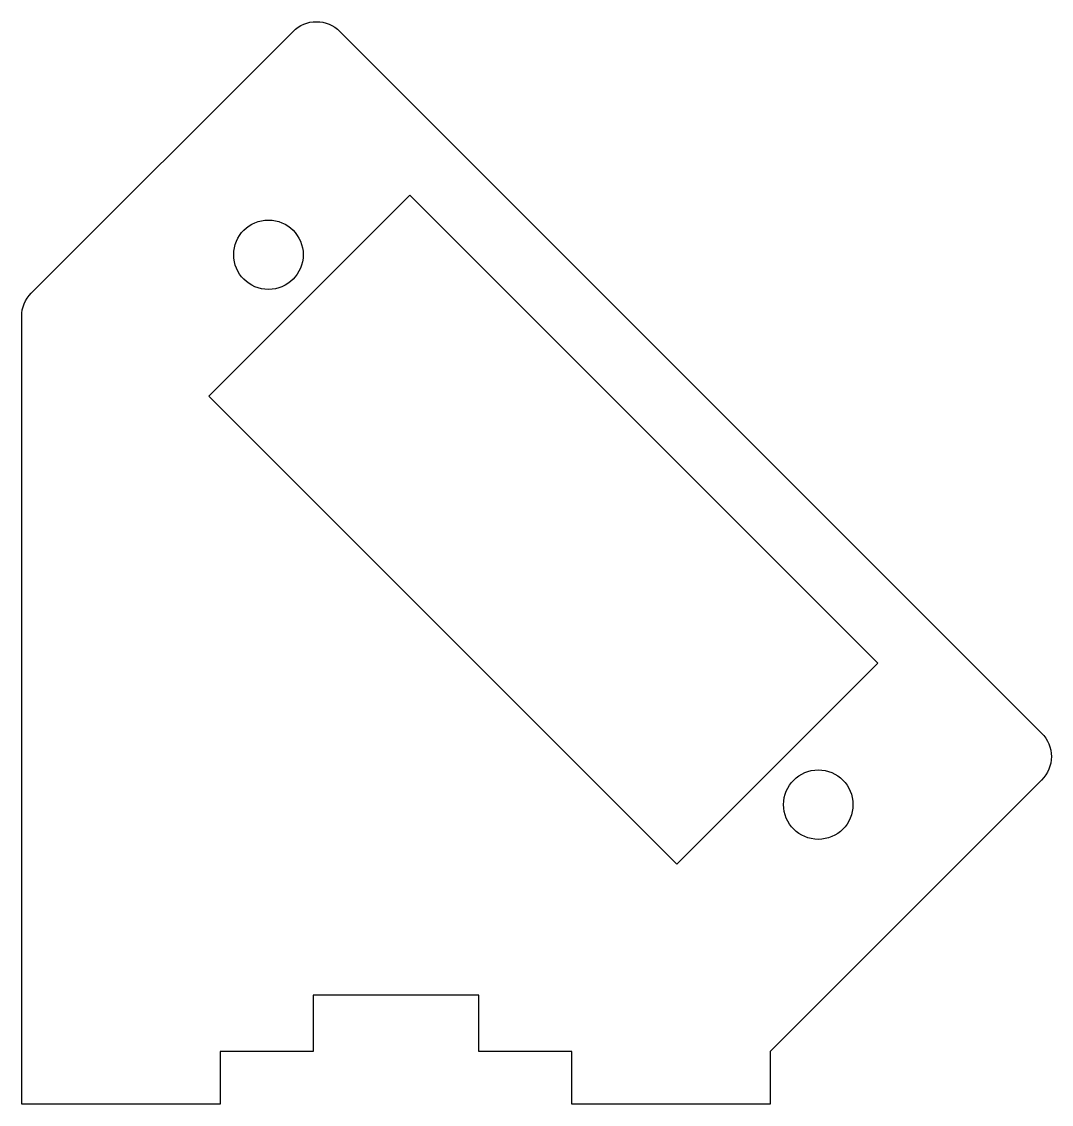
# Model space of a CAD drawing. Header units: millimetres. Extents: x -15.8 to 15.4, y -17.4 to 15.4.
import ezdxf

# ---------------------------------------------------------------- set-up
doc = ezdxf.new("R2010")
doc.units = ezdxf.units.MM
doc.layers.get('0').update_dxf_attribs({"linetype": 'CONTINUOUS'})

msp = doc.modelspace()

# ---------------------------------------------------------------- linework, layer by layer
for points in [[(-6.955, -14.068), (-6.955, -15.768), (-9.768, -15.768), (-9.768, -17.368), (-15.768, -17.368), (-15.768, 6.445, -0.198912), (-15.476, 7.152), (-7.566, 15.061, -0.414214), (-6.152, 15.061), (15.061, -6.152, -0.414214), (15.061, -7.566), (6.859, -15.768), (6.859, -17.368), (0.859, -17.368), (0.859, -15.768), (-1.955, -15.768), (-1.955, -14.068)], [(-9.768, -15.768), (-9.768, -17.368), (-15.768, -17.368), (-15.768, 6.445, -0.198912), (-15.476, 7.152), (-7.566, 15.061, -0.414214), (-6.152, 15.061), (15.061, -6.152, -0.414214), (15.061, -7.566), (6.859, -15.768), (6.859, -17.368), (0.859, -17.368), (0.859, -15.768), (-1.955, -15.768), (-1.955, -14.068), (-6.955, -14.068), (-6.955, -15.768)]]:
    msp.add_lwpolyline(points, format="xyb", close=True)
msp.add_lwpolyline([(10.112, -4.031), (-4.031, 10.112), (-10.112, 4.031), (4.031, -10.112)], close=True)
msp.add_lwpolyline([(10.112, -4.031), (-4.031, 10.112), (-10.112, 4.031), (4.031, -10.112)], close=True)
for centre in [(-8.309, 8.309), (-8.309, 8.309), (8.309, -8.309), (8.309, -8.309)]:
    msp.add_circle(centre, 1.05)

doc.saveas('drawing.dxf')
